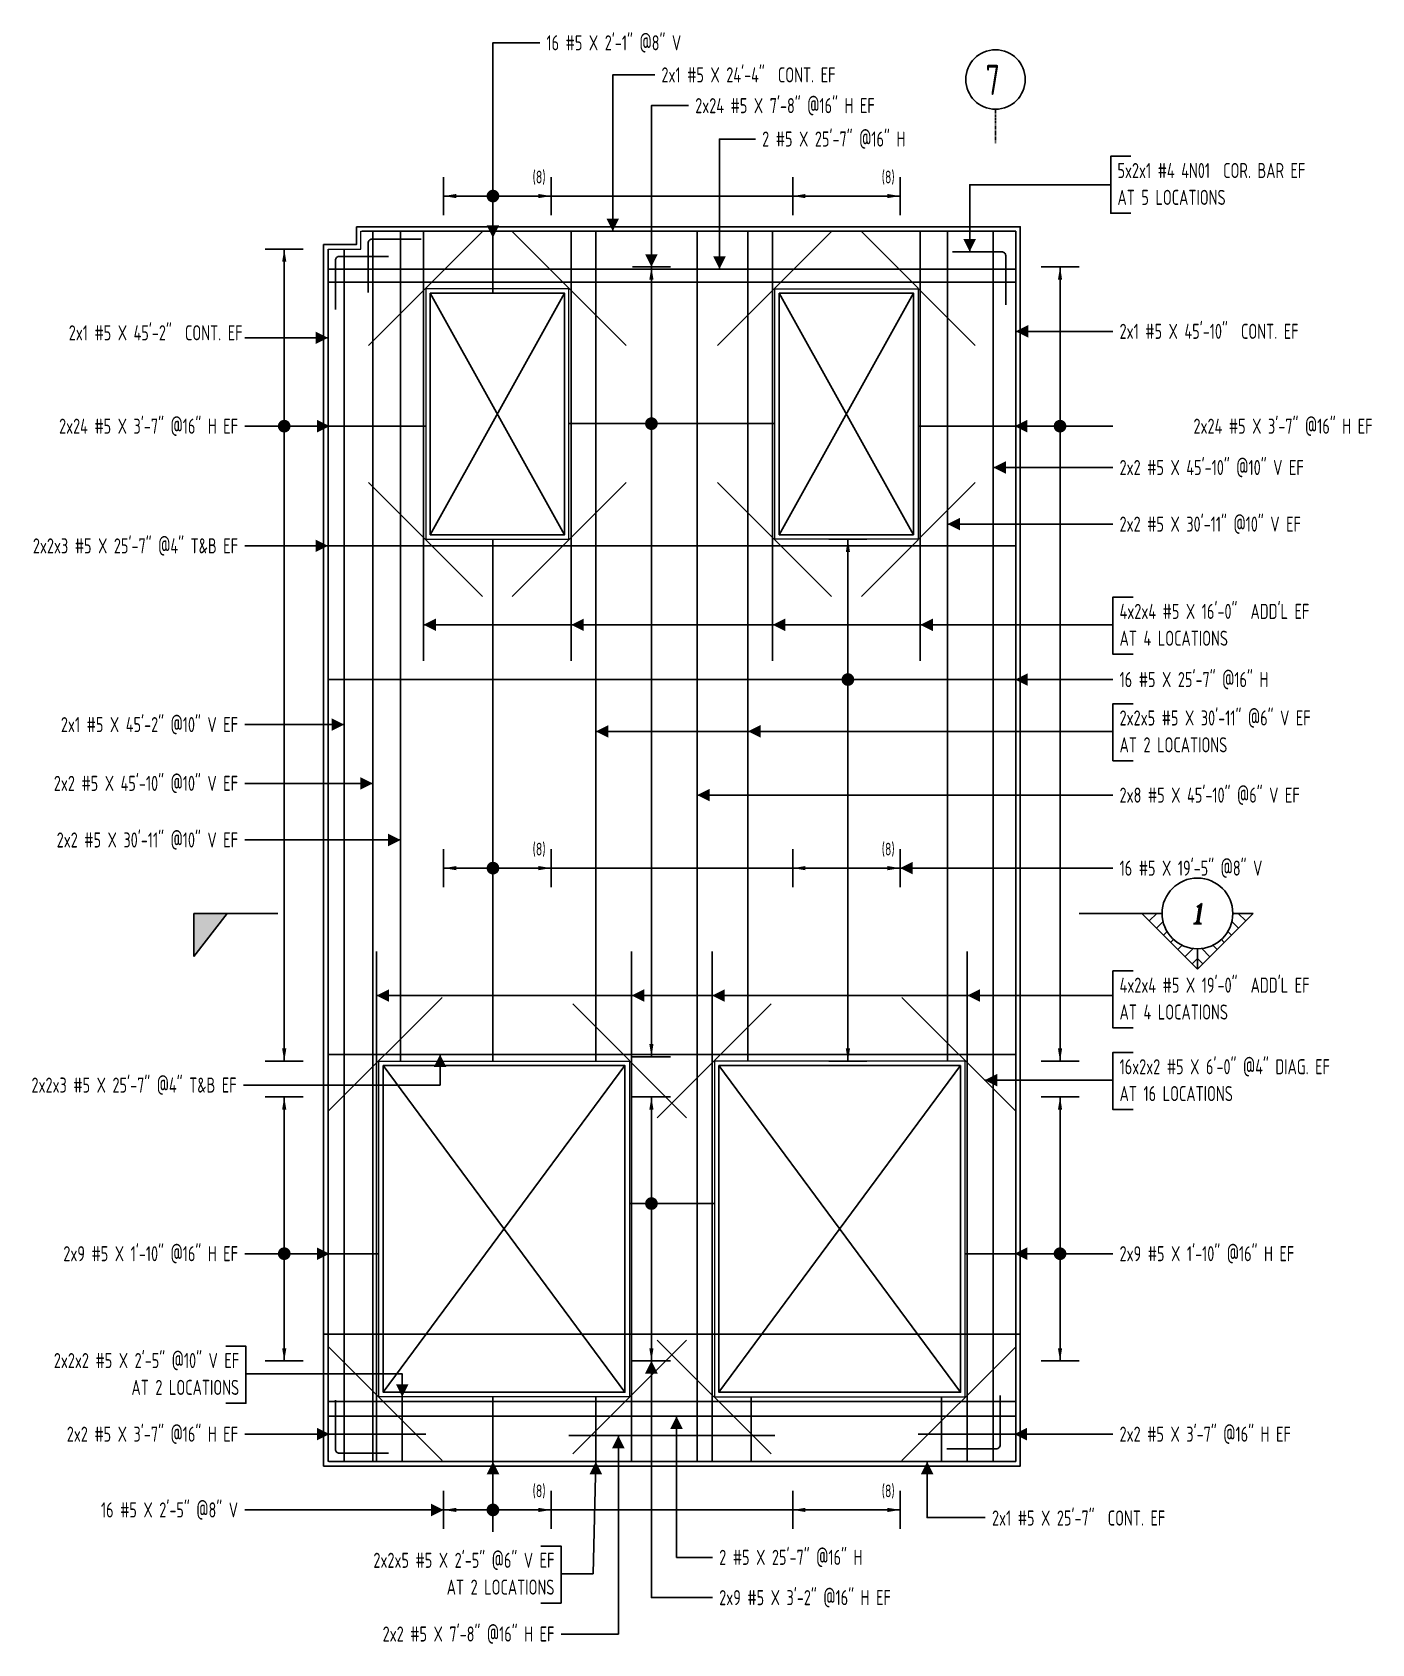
# Model space of a CAD drawing. Header units: inches. Extents: x -3675 to 38568, y -2433 to 4174.
# Drawn here: x 28712 to 29310, y 300 to 1020 of the extents above; entities that cross this region are included whole.
import ezdxf
from ezdxf.enums import TextEntityAlignment as Align

# ---------------------------------------------------------------- set-up
doc = ezdxf.new("R2010")
doc.units = ezdxf.units.IN
doc.header["$MEASUREMENT"] = 0
doc.linetypes.add('PHANTOM', pattern=[2.5, 1.25, -0.25, 0.25, -0.25, 0.25, -0.25])
doc.layers.get('0').update_dxf_attribs({"linetype": 'CONTINUOUS'})
for name, color, linetype in [('0-25', 7, 'CONTINUOUS'), ('0-25TEXT', 7, 'CONTINUOUS'), ('0-35', 3, 'CONTINUOUS'), ('0-35TEXT', 3, 'CONTINUOUS'), ('0-50', 10, 'CONTINUOUS'), ('3', 3, 'CONTINUOUS'), ('BAR-LBL', 2, 'CONTINUOUS'), ('GRID', 8, 'PHANTOM'), ('Hatch', 253, 'CONTINUOUS'), ('INTERMEDIATERANGELAY', 7, 'CONTINUOUS'), ('RANGELAY', 7, 'CONTINUOUS'), ('REBARS', 4, 'CONTINUOUS')]:
    doc.layers.add(name, color=color, linetype=linetype)
doc.layers.add('COVER', color=6, linetype='CONTINUOUS', lineweight=0, plot=False)
doc.styles.add('AR', font='ARCHQUIK.shx', dxfattribs={"width": 0.8})
doc.styles.add('ROMANT', font='romant')

# ---------------------------------------------------------------- blocks, each defined once
blk = doc.blocks.new('leadrblk')
blk.add_lwpolyline([(0, 0, 0, 1, 0), (1, 0, 1, 1, 0)], format="xyseb")
blk = doc.blocks.new('SECTARO')
at = {"linetype": 'Continuous'}
blk.add_line((33.32, 16.99), (20.13, 0), dxfattribs=at)
for p, q in [((33.32, 16.99), (33.32, 0)), ((33.32, 0), (0, 0))]:
    blk.add_line(p, q)
for points in [[(33.32, 0), (33.32, 16.99), (33.32, 0), (20.13, 0)], [(33.32, 16.99), (20.13, 0), (33.32, 0), (33.32, 16.99)]]:
    blk.add_solid(points, dxfattribs=at)
blk = doc.blocks.new('*X3')
at = {"color": 0, "linetype": 'Continuous'}
for p, q in [((-1.108, 0.2784), (-1.0748, 0.3117)), ((-1.081, 0.2171), (-1.0306, 0.2675)), ((-1.0127, 0.1969), (-0.9864, 0.2233)), ((-0.9601, 0.1612), (-0.9422, 0.1791)), ((-0.9204, 0.1125), (-0.898, 0.1349)), ((-0.895, 0.0495), (-0.8538, 0.0907)), ((-0.8561, 0), (-0.8096, 0.0465)), ((-0.7677, 0), (-0.7654, 0.0023))]:
    blk.add_line(p, q, dxfattribs=at)
blk = doc.blocks.new('*X2')
at = {"color": 0, "linetype": 'Continuous'}
for p, q in [((-1.108, 0.2784), (-1.0748, 0.3117)), ((-0.9601, 0.1612), (-0.9422, 0.1791)), ((-0.8561, 0), (-0.8096, 0.0465))]:
    blk.add_line(p, q, dxfattribs=at)
blk = doc.blocks.new('SECTNU')
at = {"linetype": 'Continuous'}
blk.add_line((-24.74, 0), (-32.81, 0), dxfattribs=at)
blk.add_line((0, 0), (-24.74, 0))
at = {"layer": '3'}
for p, q in [((-68.89, 0), (-46.81, 22.07)), ((-60.81, 0), (-68.89, 0))]:
    blk.add_line(p, q, dxfattribs=at)
at = {"layer": '3', "linetype": 'Continuous'}
blk.add_line((-46.81, 14), (-46.81, 22.07), dxfattribs=at)
at = {"layer": '3'}
for points in [[(-46.81, 22.07), (-24.74, 0), (-32.81, 0, 1)], [(-32.81, 0, 0.414214), (-46.81, 14)]]:
    blk.add_lwpolyline(points, format="xyb", dxfattribs=at)
for start, end in [(90, 180), (180, 0)]:
    blk.add_arc((-46.81, 0), 14, start, end, dxfattribs=at)
at = {"linetype": 'Continuous', "xscale": -64, "yscale": 64, "zscale": 64, "rotation": 359.9999999999999}
blk.add_blockref('*X3', (-117.73, 0), dxfattribs=at)
at = {"linetype": 'Continuous', "xscale": 64, "yscale": 64, "zscale": 64}
for name in ['*X3', '*X2']:
    blk.add_blockref(name, (24.1, 0), dxfattribs=at)
at = {"linetype": 'Continuous', "style": 'ROMANT', "oblique": 9, "width": 0.9}
blk.add_attdef('NO', text='', height=8, dxfattribs=at).set_placement((-46.81, 0), align=Align.MIDDLE)
blk = doc.blocks.new('rendmark')
at = {"color": 4}
blk.add_line((0, -3), (0, 3), dxfattribs=at)
blk = doc.blocks.new('rarrow')
at = {"color": 7}
blk.add_solid([(2, -0.33), (2, 0.33), (0, 0)], dxfattribs=at)
blk = doc.blocks.new('*U1843', base_point=(28895.41, 646.75))
at = {"layer": 'INTERMEDIATERANGELAY'}
blk.add_line((28943.42, 646.75), (29051.4, 646.75), dxfattribs=at)
at = {"layer": 'RANGELAY'}
for p, q in [((28895.41, 646.75), (28943.42, 646.75)), ((29051.4, 646.75), (29099.41, 646.75))]:
    blk.add_line(p, q, dxfattribs=at)
at = {"layer": 'RANGELAY', "xscale": 2.834645669291339, "yscale": 2.834645669291339}
for name, p in [('rendmark', (28895.41, 646.75)), ('rendmark', (29051.4, 646.75)), ('rarrow', (28895.41, 646.75)), ('rarrow', (29051.4, 646.75))]:
    blk.add_blockref(name, p, dxfattribs=at)
at = {"layer": 'RANGELAY', "xscale": 2.834645669291339, "yscale": 2.834645669291339, "rotation": 179.999996929531}
for name, p in [('rendmark', (28943.42, 646.75)), ('rendmark', (29099.41, 646.75)), ('rarrow', (28943.42, 646.75)), ('rarrow', (29099.41, 646.75))]:
    blk.add_blockref(name, p, dxfattribs=at)
blk = doc.blocks.new('VPMA5D002')
at = {"const_width": 1}
blk.add_lwpolyline([(-0.5, 0, 1), (0.5, 0, 1)], format="xyb", close=True, dxfattribs=at)
blk = doc.blocks.new('*U1842', base_point=(28895.41, 359.87))
at = {"layer": 'INTERMEDIATERANGELAY'}
blk.add_line((28943.42, 359.87), (29051.4, 359.87), dxfattribs=at)
at = {"layer": 'RANGELAY'}
for p, q in [((28895.41, 359.87), (28943.42, 359.87)), ((29051.4, 359.87), (29099.41, 359.87))]:
    blk.add_line(p, q, dxfattribs=at)
at = {"layer": 'RANGELAY', "xscale": 2.834645669291339, "yscale": 2.834645669291339}
for name, p in [('rendmark', (28895.41, 359.87)), ('rendmark', (29051.4, 359.87)), ('rarrow', (28895.41, 359.87)), ('rarrow', (29051.4, 359.87))]:
    blk.add_blockref(name, p, dxfattribs=at)
at = {"layer": 'RANGELAY', "xscale": 2.834645669291339, "yscale": 2.834645669291339, "rotation": 179.999996929531}
for name, p in [('rendmark', (28943.42, 359.87)), ('rendmark', (29099.41, 359.87)), ('rarrow', (28943.42, 359.87)), ('rarrow', (29099.41, 359.87))]:
    blk.add_blockref(name, p, dxfattribs=at)
blk = doc.blocks.new('VPMA5D072')
at = {"const_width": 1}
blk.add_lwpolyline([(-0.5, 0, 1), (0.5, 0, 1)], format="xyb", close=True, dxfattribs=at)
blk = doc.blocks.new('*U1841', base_point=(28895.41, 947.16))
at = {"layer": 'INTERMEDIATERANGELAY'}
blk.add_line((28943.42, 947.16), (29051.4, 947.16), dxfattribs=at)
at = {"layer": 'RANGELAY'}
for p, q in [((28895.41, 947.16), (28943.42, 947.16)), ((29051.4, 947.16), (29099.41, 947.16))]:
    blk.add_line(p, q, dxfattribs=at)
at = {"layer": 'RANGELAY', "xscale": 2.834645669291339, "yscale": 2.834645669291339}
for name, p in [('rendmark', (28895.41, 947.16)), ('rendmark', (29051.4, 947.16)), ('rarrow', (28895.41, 947.16)), ('rarrow', (29051.4, 947.16))]:
    blk.add_blockref(name, p, dxfattribs=at)
at = {"layer": 'RANGELAY', "xscale": 2.834645669291339, "yscale": 2.834645669291339, "rotation": 179.999996929531}
for name, p in [('rendmark', (28943.42, 947.16)), ('rendmark', (29099.41, 947.16)), ('rarrow', (28943.42, 947.16)), ('rarrow', (29099.41, 947.16))]:
    blk.add_blockref(name, p, dxfattribs=at)
blk = doc.blocks.new('VPMA5D0D2')
at = {"const_width": 1}
blk.add_lwpolyline([(-0.5, 0, 1), (0.5, 0, 1)], format="xyb", close=True, dxfattribs=at)
blk = doc.blocks.new('*U1550', base_point=(29108.1, 739.46))
at = {"layer": 'REBARS', "color": 0}
blk.add_lwpolyline([(29108.41, 739.46), (29108.41, 931.46)], dxfattribs=at)
blk = doc.blocks.new('*U1551', base_point=(29042.72, 739.46))
at = {"layer": 'REBARS', "color": 0}
blk.add_lwpolyline([(29042.4, 739.46), (29042.4, 931.46)], dxfattribs=at)
blk = doc.blocks.new('*U1552', base_point=(28952.11, 739.46))
at = {"layer": 'REBARS', "color": 0}
blk.add_lwpolyline([(28952.42, 739.46), (28952.42, 931.46)], dxfattribs=at)
blk = doc.blocks.new('*U1553', base_point=(28886.72, 739.46))
at = {"layer": 'REBARS', "color": 0}
blk.add_lwpolyline([(28886.41, 739.46), (28886.41, 931.46)], dxfattribs=at)
blk = doc.blocks.new('*U1554', base_point=(28990.61, 435.58))
at = {"layer": 'REBARS', "color": 0}
blk.add_lwpolyline([(28990.83, 435.8), (29041.75, 384.89)], dxfattribs=at)
blk = doc.blocks.new('*U1555', base_point=(28990.61, 535.35))
at = {"layer": 'REBARS', "color": 0}
blk.add_lwpolyline([(28990.83, 535.13), (29041.75, 586.04)], dxfattribs=at)
blk = doc.blocks.new('*U1556', base_point=(28843.56, 432.62))
at = {"layer": 'REBARS', "color": 0}
blk.add_lwpolyline([(28843.79, 432.85), (28894.7, 381.93)], dxfattribs=at)
blk = doc.blocks.new('*U1557', base_point=(29004.21, 435.58))
at = {"layer": 'REBARS', "color": 0}
blk.add_lwpolyline([(29003.99, 435.8), (28953.08, 384.89)], dxfattribs=at)
blk = doc.blocks.new('*U1558', base_point=(28843.56, 538.3))
at = {"layer": 'REBARS', "color": 0}
blk.add_lwpolyline([(28843.79, 538.08), (28894.7, 588.99)], dxfattribs=at)
blk = doc.blocks.new('*U1559', base_point=(29004.21, 535.35))
at = {"layer": 'REBARS', "color": 0}
blk.add_lwpolyline([(29003.99, 535.13), (28953.08, 586.04)], dxfattribs=at)
blk = doc.blocks.new('*U1560', base_point=(29017.61, 818.87))
at = {"layer": 'REBARS', "color": 0}
blk.add_lwpolyline([(29017.83, 819.09), (29068.74, 768.18)], dxfattribs=at)
blk = doc.blocks.new('*U1561', base_point=(29133.21, 818.87))
at = {"layer": 'REBARS', "color": 0}
blk.add_lwpolyline([(29132.99, 819.09), (29082.08, 768.18)], dxfattribs=at)
blk = doc.blocks.new('*U1562', base_point=(29017.61, 880.6))
at = {"layer": 'REBARS', "color": 0}
blk.add_lwpolyline([(29017.83, 880.38), (29068.74, 931.29)], dxfattribs=at)
blk = doc.blocks.new('*U1563', base_point=(29133.21, 880.6))
at = {"layer": 'REBARS', "color": 0}
blk.add_lwpolyline([(29132.99, 880.38), (29082.08, 931.29)], dxfattribs=at)
blk = doc.blocks.new('*U1564', base_point=(28861.61, 818.87))
at = {"layer": 'REBARS', "color": 0}
blk.add_lwpolyline([(28861.83, 819.09), (28912.75, 768.18)], dxfattribs=at)
blk = doc.blocks.new('*U1565', base_point=(28977.22, 818.87))
at = {"layer": 'REBARS', "color": 0}
blk.add_lwpolyline([(28976.99, 819.09), (28926.08, 768.18)], dxfattribs=at)
blk = doc.blocks.new('*U1566', base_point=(28861.61, 880.6))
at = {"layer": 'REBARS', "color": 0}
blk.add_lwpolyline([(28861.83, 880.38), (28912.75, 931.29)], dxfattribs=at)
blk = doc.blocks.new('*U1567', base_point=(28977.22, 880.6))
at = {"layer": 'REBARS', "color": 0}
blk.add_lwpolyline([(28976.99, 880.38), (28926.08, 931.29)], dxfattribs=at)
blk = doc.blocks.new('*U1568', base_point=(28846.79, 384.96))
at = {"layer": 'REBARS', "color": 0}
blk.add_lwpolyline([(28847.04, 408.96), (28847.04, 386.96, 0.414214), (28848.79, 385.21), (28870.79, 385.21)], format="xyb", dxfattribs=at)
blk = doc.blocks.new('*U1569', base_point=(29144.31, 386.96))
at = {"layer": 'REBARS', "color": 0}
blk.add_lwpolyline([(29144.06, 410.96), (29144.06, 388.96, -0.414214), (29142.31, 387.21), (29120.31, 387.21)], format="xyb", dxfattribs=at)
blk = doc.blocks.new('*U1570', base_point=(29151.35, 381.46))
at = {"layer": 'REBARS', "color": 0}
blk.add_lwpolyline([(29151.04, 381.46), (29151.04, 931.46)], dxfattribs=at)
blk = doc.blocks.new('*U1571', base_point=(28844.1, 381.46))
at = {"layer": 'REBARS', "color": 0}
blk.add_lwpolyline([(28843.79, 381.46), (28843.79, 923.46)], dxfattribs=at)
blk = doc.blocks.new('*U1572', base_point=(28917.76, 903.51))
at = {"layer": 'REBARS', "color": 0}
blk.add_lwpolyline([(28917.44, 903.51), (28917.44, 928.51)], dxfattribs=at)
blk = doc.blocks.new('*U1573', base_point=(28846.79, 920.46))
at = {"layer": 'REBARS', "color": 0}
blk.add_lwpolyline([(28847.04, 896.46), (28847.04, 918.46, -0.414214), (28848.79, 920.21), (28870.79, 920.21)], format="xyb", dxfattribs=at)
blk = doc.blocks.new('*U1574', base_point=(28843.785777, 730.729844))
at = {"layer": 'REBARS', "color": 0}
blk.add_lwpolyline([(28843.785777, 731.042344), (29150.785777, 731.042344)], dxfattribs=at)
blk = doc.blocks.new('*U1840', base_point=(29076.06, 793.75))
at = {"layer": 'RANGELAY'}
blk.add_line((29076.06, 793.75), (29076.06, 560.46), dxfattribs=at)
at = {"layer": 'RANGELAY', "xscale": 2.834645669291339, "yscale": 2.834645669291339}
for name, p, rotation in [('rendmark', (29076.06, 793.75), 269.9999999999999), ('rarrow', (29076.06, 793.75), 269.9999999999999), ('rarrow', (29076.06, 560.46), 89.999996929531), ('rendmark', (29076.06, 560.46), 89.999996929531)]:
    blk.add_blockref(name, p, dxfattribs=dict(at, rotation=rotation))
blk = doc.blocks.new('VPMA5D2D2')
at = {"const_width": 1}
blk.add_lwpolyline([(-0.5, 0, 1), (0.5, 0, 1)], format="xyb", close=True, dxfattribs=at)
blk = doc.blocks.new('*U1575', base_point=(28859.04, 931.15))
at = {"layer": 'REBARS', "color": 0}
blk.add_lwpolyline([(28859.04, 931.46), (29151.04, 931.46)], dxfattribs=at)
blk = doc.blocks.new('*U1576', base_point=(28843.47, 923.46))
at = {"layer": 'REBARS', "color": 0}
blk.add_lwpolyline([(28843.79, 923.46), (28843.79, 381.46)], dxfattribs=at)
blk = doc.blocks.new('*U1577', base_point=(28861.41, 928.11))
at = {"layer": 'REBARS', "color": 0}
blk.add_lwpolyline([(28861.66, 904.11), (28861.66, 926.11, -0.414214), (28863.41, 927.86), (28885.41, 927.86)], format="xyb", dxfattribs=at)
blk = doc.blocks.new('*U1578', base_point=(28850.67, 923.46))
at = {"layer": 'REBARS', "color": 0}
blk.add_lwpolyline([(28850.98, 923.46), (28850.98, 381.46)], dxfattribs=at)
blk = doc.blocks.new('*U1579', base_point=(29146.83, 922.53))
at = {"layer": 'REBARS', "color": 0}
blk.add_lwpolyline([(29146.58, 898.53), (29146.58, 920.53, 0.414214), (29144.83, 922.28), (29122.83, 922.28)], format="xyb", dxfattribs=at)
blk = doc.blocks.new('*U1580', base_point=(28917.76, 381.46))
at = {"layer": 'REBARS', "color": 0}
blk.add_lwpolyline([(28917.44, 381.46), (28917.44, 410.46)], dxfattribs=at)
blk = doc.blocks.new('*U1581', base_point=(28844.04, 914.24))
at = {"layer": 'REBARS', "color": 0}
blk.add_lwpolyline([(28844.04, 914.55), (29151.04, 914.55)], dxfattribs=at)
blk = doc.blocks.new('*U1839', base_point=(29170.85, 544.46))
at = {"layer": 'RANGELAY'}
blk.add_line((29170.85, 544.46), (29170.85, 426.46), dxfattribs=at)
at = {"layer": 'RANGELAY', "xscale": 2.834645669291339, "yscale": 2.834645669291339}
for name, p, rotation in [('rendmark', (29170.85, 544.46), 269.9999999999999), ('rarrow', (29170.85, 544.46), 269.9999999999999), ('rendmark', (29170.85, 426.46), 89.999996929531), ('rarrow', (29170.85, 426.46), 89.999996929531)]:
    blk.add_blockref(name, p, dxfattribs=dict(at, rotation=rotation))
blk = doc.blocks.new('VPMA5D3E2')
at = {"const_width": 1}
blk.add_lwpolyline([(-0.5, 0, 1), (0.5, 0, 1)], format="xyb", close=True, dxfattribs=at)
blk = doc.blocks.new('*U1582', base_point=(29150.61, 474.1))
at = {"layer": 'REBARS', "color": 0}
blk.add_lwpolyline([(29150.61, 474.41), (29128.61, 474.41)], dxfattribs=at)
blk = doc.blocks.new('*U1838', base_point=(29170.85, 915.46))
at = {"layer": 'RANGELAY'}
blk.add_line((29170.85, 915.46), (29170.85, 560.46), dxfattribs=at)
at = {"layer": 'RANGELAY', "xscale": 2.834645669291339, "yscale": 2.834645669291339}
for name, p, rotation in [('rendmark', (29170.85, 915.46), 269.9999999999999), ('rarrow', (29170.85, 915.46), 269.9999999999999), ('rarrow', (29170.85, 560.46), 89.999996929531), ('rendmark', (29170.85, 560.46), 89.999996929531)]:
    blk.add_blockref(name, p, dxfattribs=dict(at, rotation=rotation))
blk = doc.blocks.new('VPMA5D422')
at = {"const_width": 1}
blk.add_lwpolyline([(-0.5, 0, 1), (0.5, 0, 1)], format="xyb", close=True, dxfattribs=at)
blk = doc.blocks.new('*U1583', base_point=(29150.61, 843.99))
at = {"layer": 'REBARS', "color": 0}
blk.add_lwpolyline([(29150.61, 844.3), (29107.61, 844.3)], dxfattribs=at)
blk = doc.blocks.new('*U1837', base_point=(28824.17, 544.46))
at = {"layer": 'RANGELAY'}
blk.add_line((28824.17, 544.46), (28824.17, 426.46), dxfattribs=at)
at = {"layer": 'RANGELAY', "xscale": 2.834645669291339, "yscale": 2.834645669291339}
for name, p, rotation in [('rendmark', (28824.17, 544.46), 269.9999999999999), ('rarrow', (28824.17, 544.46), 269.9999999999999), ('rendmark', (28824.17, 426.46), 89.999996929531), ('rarrow', (28824.17, 426.46), 89.999996929531)]:
    blk.add_blockref(name, p, dxfattribs=dict(at, rotation=rotation))
blk = doc.blocks.new('VPMA5D462')
at = {"const_width": 1}
blk.add_lwpolyline([(-0.5, 0, 1), (0.5, 0, 1)], format="xyb", close=True, dxfattribs=at)
blk = doc.blocks.new('*U1584', base_point=(28844.41, 474.1))
at = {"layer": 'REBARS', "color": 0}
blk.add_lwpolyline([(28844.41, 474.41), (28866.41, 474.41)], dxfattribs=at)
blk = doc.blocks.new('*U1836', base_point=(28824.17, 923.46))
at = {"layer": 'RANGELAY'}
blk.add_line((28824.17, 923.46), (28824.17, 560.46), dxfattribs=at)
at = {"layer": 'RANGELAY', "xscale": 2.834645669291339, "yscale": 2.834645669291339}
for name, p, rotation in [('rendmark', (28824.17, 923.46), 269.9999999999999), ('rarrow', (28824.17, 923.46), 269.9999999999999), ('rarrow', (28824.17, 560.46), 89.999996929531), ('rendmark', (28824.17, 560.46), 89.999996929531)]:
    blk.add_blockref(name, p, dxfattribs=dict(at, rotation=rotation))
blk = doc.blocks.new('VPMA5D4A2')
at = {"const_width": 1}
blk.add_lwpolyline([(-0.5, 0, 1), (0.5, 0, 1)], format="xyb", close=True, dxfattribs=at)
blk = doc.blocks.new('*U1585', base_point=(28844.41, 843.99))
at = {"layer": 'REBARS', "color": 0}
blk.add_lwpolyline([(28844.41, 844.3), (28887.41, 844.3)], dxfattribs=at)
blk = doc.blocks.new('*U1586', base_point=(28876.51, 560.46))
at = {"layer": 'REBARS', "color": 0}
blk.add_lwpolyline([(28876.19, 560.46), (28876.19, 931.46)], dxfattribs=at)
blk = doc.blocks.new('*U1587', base_point=(28863.47, 931.46))
at = {"layer": 'REBARS', "color": 0}
blk.add_lwpolyline([(28863.79, 931.46), (28863.79, 381.46)], dxfattribs=at)
blk = doc.blocks.new('*U1835', base_point=(28988.25, 915.46))
at = {"layer": 'RANGELAY'}
blk.add_line((28988.25, 915.46), (28988.25, 562.46), dxfattribs=at)
at = {"layer": 'RANGELAY', "xscale": 2.834645669291339, "yscale": 2.834645669291339}
for name, p, rotation in [('rendmark', (28988.25, 915.46), 269.9999999999999), ('rarrow', (28988.25, 915.46), 269.9999999999999), ('rendmark', (28988.25, 562.46), 89.999996929531), ('rarrow', (28988.25, 562.46), 89.999996929531)]:
    blk.add_blockref(name, p, dxfattribs=dict(at, rotation=rotation))
blk = doc.blocks.new('VPMA5D522')
at = {"const_width": 1}
blk.add_lwpolyline([(-0.5, 0, 1), (0.5, 0, 1)], format="xyb", close=True, dxfattribs=at)
blk = doc.blocks.new('*U1588', base_point=(28951.4, 845.12))
at = {"layer": 'REBARS', "color": 0}
blk.add_lwpolyline([(28951.4, 845.43), (29043.4, 845.43)], dxfattribs=at)
blk = doc.blocks.new('*U1834', base_point=(28988.25, 544.46))
at = {"layer": 'RANGELAY'}
blk.add_line((28988.25, 544.46), (28988.25, 426.46), dxfattribs=at)
at = {"layer": 'RANGELAY', "xscale": 2.834645669291339, "yscale": 2.834645669291339}
for name, p, rotation in [('rendmark', (28988.25, 544.46), 269.9999999999999), ('rarrow', (28988.25, 544.46), 269.9999999999999), ('rendmark', (28988.25, 426.46), 89.999996929531), ('rarrow', (28988.25, 426.46), 89.999996929531)]:
    blk.add_blockref(name, p, dxfattribs=dict(at, rotation=rotation))
blk = doc.blocks.new('VPMA5D562')
at = {"const_width": 1}
blk.add_lwpolyline([(-0.5, 0, 1), (0.5, 0, 1)], format="xyb", close=True, dxfattribs=at)
blk = doc.blocks.new('*U1589', base_point=(28978.41, 496.51))
at = {"layer": 'REBARS', "color": 0}
blk.add_lwpolyline([(28978.41, 496.82), (29016.41, 496.82)], dxfattribs=at)
blk = doc.blocks.new('*U1590', base_point=(28844.04, 381.78))
at = {"layer": 'REBARS', "color": 0}
blk.add_lwpolyline([(28844.04, 381.46), (29151.04, 381.46)], dxfattribs=at)
blk = doc.blocks.new('*U1591', base_point=(29008.4, 931.46))
at = {"layer": 'REBARS', "color": 0}
blk.add_lwpolyline([(29008.71, 931.46), (29008.71, 381.46)], dxfattribs=at)
blk = doc.blocks.new('*U1592', base_point=(29031.1, 931.46))
at = {"layer": 'REBARS', "color": 0}
blk.add_lwpolyline([(29031.41, 931.46), (29031.41, 560.46)], dxfattribs=at)
blk = doc.blocks.new('*U1593', base_point=(28963.11, 931.46))
at = {"layer": 'REBARS', "color": 0}
blk.add_lwpolyline([(28963.42, 931.46), (28963.42, 560.46)], dxfattribs=at)
blk = doc.blocks.new('*U1594', base_point=(29151.26, 432.62))
at = {"layer": 'REBARS', "color": 0}
blk.add_lwpolyline([(29151.04, 432.84), (29100.12, 381.93)], dxfattribs=at)
blk = doc.blocks.new('*U1595', base_point=(29151.26, 538.3))
at = {"layer": 'REBARS', "color": 0}
blk.add_lwpolyline([(29151.04, 538.08), (29100.12, 588.99)], dxfattribs=at)
blk = doc.blocks.new('*U1596', base_point=(29129.1, 381.46))
at = {"layer": 'REBARS', "color": 0}
blk.add_lwpolyline([(29129.41, 381.46), (29129.41, 609.46)], dxfattribs=at)
blk = doc.blocks.new('*U1597', base_point=(29015.72, 381.46))
at = {"layer": 'REBARS', "color": 0}
blk.add_lwpolyline([(29015.41, 381.46), (29015.41, 609.46)], dxfattribs=at)
blk = doc.blocks.new('*U1598', base_point=(28979.1, 381.46))
at = {"layer": 'REBARS', "color": 0}
blk.add_lwpolyline([(28979.41, 381.46), (28979.41, 609.46)], dxfattribs=at)
blk = doc.blocks.new('*U1599', base_point=(28865.72, 381.46))
at = {"layer": 'REBARS', "color": 0}
blk.add_lwpolyline([(28865.41, 381.46), (28865.41, 609.46)], dxfattribs=at)
blk = doc.blocks.new('*U1600', base_point=(29117.59, 381.46))
at = {"layer": 'REBARS', "color": 0}
blk.add_lwpolyline([(29117.9, 381.46), (29117.9, 410.46)], dxfattribs=at)
blk = doc.blocks.new('*U1601', base_point=(28877.23, 381.46))
at = {"layer": 'REBARS', "color": 0}
blk.add_lwpolyline([(28876.92, 381.46), (28876.92, 410.46)], dxfattribs=at)
blk = doc.blocks.new('*U1602', base_point=(28843.79, 791.12))
at = {"layer": 'REBARS', "color": 0}
blk.add_lwpolyline([(28843.79, 790.8), (29150.79, 790.8)], dxfattribs=at)
blk = doc.blocks.new('*U1603', base_point=(28843.79, 908.35))
at = {"layer": 'REBARS', "color": 0}
blk.add_lwpolyline([(28843.79, 908.66), (29150.79, 908.66)], dxfattribs=at)
blk = doc.blocks.new('*U1604', base_point=(29032.54, 410.46))
at = {"layer": 'REBARS', "color": 0}
blk.add_lwpolyline([(29032.86, 410.46), (29032.86, 381.46)], dxfattribs=at)
blk = doc.blocks.new('*U1605', base_point=(28963.11, 410.46))
at = {"layer": 'REBARS', "color": 0}
blk.add_lwpolyline([(28963.42, 410.46), (28963.42, 381.46)], dxfattribs=at)
blk = doc.blocks.new('*U1606', base_point=(28843.79, 408.64))
at = {"layer": 'REBARS', "color": 0}
blk.add_lwpolyline([(28843.79, 408.33), (29150.79, 408.33)], dxfattribs=at)
blk = doc.blocks.new('*U1607', base_point=(28843.79, 563.1))
at = {"layer": 'REBARS', "color": 0}
blk.add_lwpolyline([(28843.79, 563.41), (29150.79, 563.41)], dxfattribs=at)
blk = doc.blocks.new('*U1608', base_point=(29120.26, 560.46))
at = {"layer": 'REBARS', "color": 0}
blk.add_lwpolyline([(29120.57, 560.46), (29120.57, 931.46)], dxfattribs=at)
blk = doc.blocks.new('*U1609', base_point=(29141.35, 931.46))
at = {"layer": 'REBARS', "color": 0}
blk.add_lwpolyline([(29141.04, 931.46), (29141.04, 381.46)], dxfattribs=at)
blk = doc.blocks.new('*U1610', base_point=(28917.76, 560.46))
at = {"layer": 'REBARS', "color": 0}
blk.add_lwpolyline([(28917.44, 560.46), (28917.44, 793.46)], dxfattribs=at)
blk = doc.blocks.new('*U1611', base_point=(29150.41, 393.43))
at = {"layer": 'REBARS', "color": 0}
blk.add_lwpolyline([(29150.41, 393.75), (29107.41, 393.75)], dxfattribs=at)
blk = doc.blocks.new('*U1612', base_point=(28844.04, 401.41))
at = {"layer": 'REBARS', "color": 0}
blk.add_lwpolyline([(28844.04, 401.72), (29151.04, 401.72)], dxfattribs=at)
blk = doc.blocks.new('*U1613', base_point=(28844.41, 393.43))
at = {"layer": 'REBARS', "color": 0}
blk.add_lwpolyline([(28844.41, 393.75), (28887.41, 393.75)], dxfattribs=at)
blk = doc.blocks.new('*U1614', base_point=(28951.4, 392.77))
at = {"layer": 'REBARS', "color": 0}
blk.add_lwpolyline([(28951.4, 393.08), (29043.4, 393.08)], dxfattribs=at)

msp = doc.modelspace()

# ---------------------------------------------------------------- linework, layer by layer
at = {"layer": '0-25'}
for p, q in [((28889.41078, 903.71257), (28949.41774, 795.75274)), ((28889.41078, 795.75274), (28949.41774, 903.71257)), ((29105.41078, 903.71257), (29045.40381, 795.75274)), ((29105.41078, 795.75274), (29045.40381, 903.71257)), ((28868.41078, 412.46257), (28976.41078, 558.46302)), ((28976.41078, 412.46257), (28868.41078, 558.46302)), ((29126.41078, 412.46257), (29018.41078, 558.46302)), ((29018.41078, 412.46257), (29126.41078, 558.46302))]:
    msp.add_line(p, q, dxfattribs=at)
at = {"layer": '0-25TEXT'}
for points in [[(28917.44287, 925.48923), (28917.44287, 1015.66459), (28938.35313, 1015.66459)], [(28970.99469, 931.46257), (28970.99469, 1001.32813), (28989.72462, 1001.32813)], [(28988.25398, 915.46257), (28988.25398, 987.57485), (29004.83615, 987.57485)], [(29018.67142, 914.55231), (29018.67142, 972.65014), (29034.74679, 972.65014)], [(29202.51106, 964.94475), (29193.512, 964.94475), (29193.512, 939.44743), (29202.51106, 939.44743)], [(29130.47282, 922.27615), (29130.47282, 952.19609), (29193.512, 952.19609)], [(29151.03578, 886.69261), (29194.45692, 886.69261)], [(28843.78575, 883.7889), (28806.53025, 883.7889)], [(28844.41078, 844.30183), (28806.53025, 844.30183)], [(29150.61218, 844.30183), (29194.45558, 844.30183)], [(29141.03576, 825.82404), (29194.45692, 825.82404)], [(29120.57485, 800.51979), (29194.45692, 800.51979)], [(28843.78575, 790.80502), (28806.53025, 790.80502)], [(29203.45598, 767.88575), (29194.45692, 767.88575), (29194.45692, 742.38843), (29203.45598, 742.38843)], [(28886.41072, 755.51205), (29194.45692, 755.51205)], [(29150.76086, 731.04234), (29194.45692, 731.04234)], [(29203.45598, 720.25167), (29194.45692, 720.25167), (29194.45692, 694.75435), (29203.45598, 694.75435)], [(28850.98252, 710.90635), (28806.53025, 710.90635)], [(28963.41775, 707.87798), (29194.45692, 707.87797)], [(28863.78578, 684.64276), (28806.53025, 684.64276)], [(29008.71404, 679.37901), (29194.45692, 679.37901)], [(28876.19293, 659.33851), (28806.53025, 659.33851)], [(29099.41078, 646.75085), (29194.45692, 646.75085)], [(29203.45598, 600.81213), (29194.45692, 600.81213), (29194.45692, 575.3148), (29203.45598, 575.3148)], [(28865.41078, 589.80459), (29194.45692, 589.80459)], [(28893.8237, 563.41075), (28893.8237, 549.77472), (28805.90063, 549.77472)], [(29203.45598, 564.35132), (29194.45692, 564.35132), (29194.45692, 538.854), (29203.45598, 538.854)], [(29137.13881, 551.97762), (29194.45692, 551.97762)], [(28844.41078, 474.40967), (28806.53025, 474.40967)], [(29150.61218, 474.40967), (29194.45558, 474.40967)], [(28798.032, 433.02146), (28807.03105, 433.02146), (28807.03105, 407.52414), (28798.032, 407.52414)], [(28988.25397, 426.46261), (28988.25397, 320.67754), (29015.55208, 320.67754)], [(28876.91841, 410.46261), (28876.91841, 420.6478), (28807.03105, 420.64776)], [(28999.47671, 401.71931), (28999.47671, 338.67844), (29015.55208, 338.67844)], [(28844.41078, 393.74508), (28806.53026, 393.74508)], [(28973.47876, 393.08447), (28973.47876, 304.40818), (28947.90732, 304.40818)], [(29150.41077, 393.74508), (29194.45558, 393.74508)], [(28917.44285, 381.46261), (28917.44285, 350.03198)], [(28963.41775, 381.46249), (28962.18681, 331.36585), (28947.90732, 331.36585)], [(29111.45257, 381.46257), (29111.45257, 356.48401), (29137.45346, 356.48401)], [(28895.41078, 359.87457), (28806.53026, 359.87457)], [(28938.90827, 343.73955), (28947.90732, 343.73955), (28947.90732, 318.24223), (28938.90827, 318.24223)]]:
    msp.add_lwpolyline(points, dxfattribs=at)
at = {"layer": '0-35'}
for points in [[(28856.41078, 933.46257), (29153.03578, 933.46257), (29153.03578, 379.46257), (28841.78578, 379.46257), (28841.78578, 925.46257), (28856.41078, 925.46257)], [(28889.41078, 795.75274), (28949.41774, 795.75274), (28949.41774, 903.71257), (28889.41078, 903.71257)], [(29105.41078, 795.75274), (29045.40381, 795.75274), (29045.40381, 903.71257), (29105.41078, 903.71257)], [(28868.41078, 558.46302), (28976.41078, 558.46302), (28976.41078, 412.46257), (28868.41078, 412.46257)], [(29126.41078, 558.46302), (29018.41078, 558.46302), (29018.41078, 412.46257), (29126.41078, 412.46257)]]:
    msp.add_lwpolyline(points, close=True, dxfattribs=at)
at = {"layer": '0-50'}
msp.add_circle((29142.00904, 999.26496), 13.29386, dxfattribs=at)
at = {"layer": 'COVER'}
for points in [[(28858.41078, 931.46257), (29151.03578, 931.46257), (29151.03578, 381.46257), (28843.78578, 381.46257), (28843.78578, 923.46257), (28858.41078, 923.46257)], [(28887.41078, 793.75274), (28951.41774, 793.75274), (28951.41774, 905.71257), (28887.41078, 905.71257)], [(29107.41078, 793.75274), (29043.40381, 793.75274), (29043.40381, 905.71257), (29107.41078, 905.71257)], [(28866.41078, 560.46302), (28978.41078, 560.46302), (28978.41078, 410.46257), (28866.41078, 410.46257)], [(29128.41078, 560.46302), (29016.41078, 560.46302), (29016.41078, 410.46257), (29128.41078, 410.46257)]]:
    msp.add_lwpolyline(points, close=True, dxfattribs=at)
at = {"layer": 'GRID', "lineweight": -3}
msp.add_lwpolyline([(29142.00904, 985.9711), (29142.00904, 970.77403)], dxfattribs=at)
at = {"layer": 'Hatch'}
msp.add_line((29153.03578, 438.46257), (28841.78578, 438.46257), dxfattribs=at)

# ---------------------------------------------------------------- block references
ref = msp.add_blockref('SECTNU', (29179.39311, 626.49813), dxfattribs=dict(xscale=1.129181470141702, yscale=1.129181470141702, zscale=1.129181470141702, rotation=180))
ref.add_attrib('NO', '1', dxfattribs={"linetype": 'Continuous', "height": 9.03345, "style": 'ROMANT', "oblique": 9, "width": 0.9}).set_placement((29232.25314, 626.49812), align=Align.MIDDLE)
at = {"xscale": 1.129181470141702, "yscale": 1.129181470141702, "zscale": 1.129181470141702, "rotation": 180}
msp.add_blockref('SECTARO', (28821.38729, 626.49813), dxfattribs=at)
at = {"layer": '0-25TEXT'}
for name, p, xscale, yscale in [('VPMA5D0D2', (28917.44286, 947.15871), 2.834645669291338, 2.834645669291338), ('leadrblk', (28843.78575, 883.7889), -5.623937007874017, 2.250708661417324), ('leadrblk', (29151.03578, 886.69261), 5.623937007874017, 2.250708661417324), ('leadrblk', (28844.41078, 844.30183), -5.623937007874017, 2.250708661417324), ('leadrblk', (29150.61218, 844.30183), 5.623937007874017, 2.250708661417324), ('leadrblk', (29141.03577, 825.82404), 5.623937007874017, 2.250708661417324), ('leadrblk', (29120.57485, 800.51978), 5.623937007874017, 2.250708661417324), ('leadrblk', (28843.78575, 790.80502), -5.623937007874017, 2.250708661417324), ('leadrblk', (28886.41072, 755.51205), 5.623937007874017, 2.250708661417324), ('leadrblk', (28952.41781, 755.51208), 5.623937007874017, 2.250708661417324), ('leadrblk', (29042.40375, 755.512), 5.623937007874017, 2.250708661417324), ('leadrblk', (29108.41084, 755.51213), 5.623937007874017, 2.250708661417324), ('leadrblk', (29150.76086, 731.04234), 5.623937007874017, 2.250708661417324), ('leadrblk', (28850.98252, 710.90635), -5.623937007874017, 2.250708661417324), ('leadrblk', (28963.41775, 707.87798), 5.623937007874017, 2.250708661417324), ('leadrblk', (29031.41002, 707.87799), 5.623937007874017, 2.250708661417324), ('leadrblk', (28863.78578, 684.64276), -5.623937007874017, 2.250708661417324), ('leadrblk', (29008.71404, 679.37901), 5.623937007874017, 2.250708661417324), ('leadrblk', (28876.19293, 659.33851), -5.623937007874017, 2.250708661417324), ('VPMA5D002', (28917.44286, 646.75085), 2.834645669291338, 2.834645669291338), ('leadrblk', (29099.41078, 646.75085), 5.623937007874017, 2.250708661417324), ('leadrblk', (28865.41078, 589.80459), 5.623937007874017, 2.250708661417324), ('leadrblk', (28979.41077, 589.80463), 5.623937007874017, 2.250708661417324), ('leadrblk', (29015.41078, 589.80454), 5.623937007874017, 2.250708661417324), ('leadrblk', (29129.41077, 589.80468), 5.623937007874017, 2.250708661417324), ('leadrblk', (29137.13881, 551.97762), 5.623937007874017, 2.250708661417324), ('leadrblk', (28844.41078, 474.40967), -5.623937007874017, 2.250708661417324), ('leadrblk', (29150.61218, 474.40967), 5.623937007874017, 2.250708661417324), ('leadrblk', (28844.41078, 393.74508), -5.623937007874017, 2.250708661417324), ('leadrblk', (29150.41077, 393.74508), 5.623937007874017, 2.250708661417324), ('VPMA5D072', (28917.44286, 359.87457), 2.834645669291338, 2.834645669291338)]:
    msp.add_blockref(name, p, dxfattribs=dict(at, xscale=xscale, yscale=yscale))
for name, p, xscale, yscale, rotation in [('leadrblk', (28917.44287, 928.46215), 5.623937007874017, 2.250708661417324, 90.00000153523449), ('leadrblk', (28970.99469, 931.46257), 5.623937007874017, 2.250708661417324, 90.00000153523449), ('leadrblk', (29130.47282, 922.27615), 5.623937007874017, 2.250708661417324, 90.00000153523449), ('leadrblk', (28988.25398, 915.46257), 5.623937007874017, 2.250708661417324, 90.00000153523449), ('leadrblk', (29018.67142, 914.55231), 5.623937007874017, 2.250708661417324, 90.00000153523449), ('VPMA5D4A2', (28824.17494, 844.30183), 2.834645669291338, 2.834645669291338, 269.9999999999999), ('VPMA5D522', (28988.25398, 845.43269), 2.834645669291338, 2.834645669291338, 269.9999999999999), ('VPMA5D422', (29170.84802, 844.30183), 2.834645669291338, 2.834645669291338, 90.00000000000007), ('VPMA5D2D2', (29076.0582, 731.04235), 2.834645669291338, 2.834645669291338, 269.9999999999999), ('leadrblk', (28893.8237, 563.41075), 5.623937007874017, 2.250708661417324, 270.0000046057035), ('VPMA5D562', (28988.25398, 496.81983), 2.834645669291338, 2.834645669291338, 269.9999999999999), ('VPMA5D462', (28824.17494, 474.40967), 2.834645669291338, 2.834645669291338, 269.9999999999999), ('VPMA5D3E2', (29170.84802, 474.40967), 2.834645669291338, 2.834645669291338, 90.00000000000007), ('leadrblk', (28988.25397, 426.46261), -5.623937007874017, 2.250708661417324, 89.9999984647655), ('leadrblk', (28876.91841, 410.46261), 5.623937007874017, 2.250708661417324, 90.00000153523449), ('leadrblk', (28999.47671, 401.71931), 5.623937007874017, 2.250708661417324, 270.0000046057035), ('leadrblk', (28973.47876, 393.08447), 5.623937007874017, 2.250708661417324, 270.0000046057035), ('leadrblk', (28917.44285, 381.46261), -5.623937007874017, 2.250708661417324, 89.9999984647655), ('leadrblk', (28963.41775, 381.46249), -5.623937007874017, 2.250708661417324, 89.9999984647655), ('leadrblk', (29111.45257, 381.46257), -5.623937007874017, 2.250708661417324, 89.9999984647655), ('leadrblk', (28895.41078, 359.87457), 5.623937007874017, 2.250708661417324, 180.000003070469)]:
    msp.add_blockref(name, p, dxfattribs=dict(at, xscale=xscale, yscale=yscale, rotation=rotation))
at = {"layer": 'RANGELAY'}
for name, p in [('*U1841', (28895.41078, 947.15871)), ('*U1836', (28824.17494, 923.46257)), ('*U1835', (28988.25398, 915.46257)), ('*U1838', (29170.84802, 915.46257)), ('*U1840', (29076.0582, 793.75274)), ('*U1843', (28895.41078, 646.75085)), ('*U1837', (28824.17494, 544.46302)), ('*U1834', (28988.25398, 544.46302)), ('*U1839', (29170.84802, 544.46302)), ('*U1842', (28895.41078, 359.87457))]:
    msp.add_blockref(name, p, dxfattribs=at)
at = {"layer": 'REBARS', "color": 4}
for name, p in [('*U1575', (28859.03578, 931.15007)), ('*U1566', (28861.61265, 880.599)), ('*U1587', (28863.47328, 931.46257)), ('*U1586', (28876.50535, 560.46302)), ('*U1553', (28886.72321, 739.46257)), ('*U1567', (28977.21587, 880.599)), ('*U1552', (28952.10531, 739.46257)), ('*U1593', (28963.10524, 931.46257)), ('*U1591', (29008.40153, 931.46257)), ('*U1562', (29017.60569, 880.599)), ('*U1592', (29031.09752, 931.46257)), ('*U1551', (29042.71625, 739.46257)), ('*U1563', (29133.2089, 880.599)), ('*U1550', (29108.09834, 739.46257)), ('*U1608', (29120.26244, 560.46302)), ('*U1609', (29141.34827, 931.46257)), ('*U1570', (29151.3481, 381.46257)), ('*U1571', (28844.0981, 381.46257)), ('*U1576', (28843.47328, 923.46257)), ('*U1578', (28850.67004, 923.46257)), ('*U1577', (28861.41078, 928.11327)), ('*U1572', (28917.75536, 903.50872)), ('*U1579', (29146.82733, 922.52614)), ('*U1573', (28846.78578, 920.46257)), ('*U1603', (28843.78577, 908.34778)), ('*U1581', (28844.03578, 914.23978)), ('*U1585', (28844.41078, 843.98933)), ('*U1588', (28951.40381, 845.12019)), ('*U1583', (29150.61218, 843.98933)), ('*U1564', (28861.61265, 818.86631)), ('*U1565', (28977.21587, 818.86631)), ('*U1560', (29017.60569, 818.86631)), ('*U1561', (29133.2089, 818.86631)), ('*U1610', (28917.75536, 560.46302)), ('*U1602', (28843.78577, 791.11752)), ('*U1574', (28843.78578, 730.72984)), ('*U1599', (28865.72321, 381.46257)), ('*U1598', (28979.09834, 381.46257)), ('*U1597', (29015.72321, 381.46257)), ('*U1596', (29129.09834, 381.46257)), ('*U1558', (28843.56468, 538.30148)), ('*U1559', (29004.2089, 535.34946)), ('*U1555', (28990.61265, 535.34946)), ('*U1595', (29151.25675, 538.30161)), ('*U1607', (28843.78578, 563.09825)), ('*U1589', (28978.41078, 496.50733)), ('*U1584', (28844.41078, 474.09717)), ('*U1582', (29150.61218, 474.09717)), ('*U1556', (28843.56465, 432.62414)), ('*U1557', (29004.2089, 435.57613)), ('*U1554', (28990.61265, 435.57613)), ('*U1594', (29151.25675, 432.62398)), ('*U1569', (29144.30748, 386.95898)), ('*U1606', (28843.78578, 408.64366)), ('*U1568', (28846.78578, 384.95898)), ('*U1601', (28877.2309, 381.46257)), ('*U1580', (28917.75536, 381.46257)), ('*U1605', (28963.10524, 410.46257)), ('*U1604', (29032.54312, 410.46257)), ('*U1600', (29117.59065, 381.46257)), ('*U1612', (28844.03578, 401.40681)), ('*U1613', (28844.41078, 393.43258)), ('*U1614', (28951.40381, 392.77197)), ('*U1611', (29150.41077, 393.43258)), ('*U1590', (28844.03578, 381.77507))]:
    msp.add_blockref(name, p, dxfattribs=at)

# ---------------------------------------------------------------- texts
at = {"layer": '0-25TEXT', "style": 'AR', "width": 0.8}
for p in [(28943.41775, 952.82801), (29099.41078, 952.82801), (28943.41775, 652.42014), (29099.41078, 652.42014), (28943.41775, 365.54386), (29099.41078, 365.54386)]:
    msp.add_text(' (8) ', height=5.669291, dxfattribs=at).set_placement(p, align=Align.RIGHT)
at = {"layer": '0-35TEXT', "style": 'AR', "width": 0.8}
for s, p in [('AT 5 LOCATIONS', (29196.51169, 943.19704)), ('AT 4 LOCATIONS', (29197.45661, 746.13804)), ('AT 2 LOCATIONS', (29197.45661, 698.50396)), ('AT 4 LOCATIONS', (29197.45661, 579.06441)), ('AT 16 LOCATIONS', (29197.45661, 542.60361))]:
    msp.add_text(s, height=6.7498312, dxfattribs=at).set_placement(p)
for p in [(28804.03137, 411.27375), (28944.90764, 321.99183)]:
    msp.add_text('AT 2 LOCATIONS', height=6.7498312, dxfattribs=at).set_placement(p, align=Align.RIGHT)
at = {"layer": '0-50', "style": 'AR', "width": 0.8}
msp.add_text('7', height=13.5, dxfattribs=at).set_placement((29137.55766, 992.34587))
at = {"layer": 'BAR-LBL', "style": 'AR', "width": 0.8}
for s, p in [('16 #5 X 2\'-1" @8" V', (28941.35281, 1012.28995)), ('2x1 #5 X 24\'-4"  CONT. EF', (28992.7243, 997.95348)), ('2x24 #5 X 7\'-8" @16" H EF', (29007.83584, 984.2002)), ('2 #5 X 25\'-7" @16" H', (29037.74647, 969.27549)), ('5x2x1 #4 4N01  COR. BAR EF', (29196.51169, 955.19578)), ('2x1 #5 X 45\'-10"  CONT. EF', (29197.45661, 883.31797)), ('2x2 #5 X 45\'-10" @10" V EF', (29197.45661, 822.44939)), ('2x2 #5 X 30\'-11" @10" V EF', (29197.45661, 797.14514)), ('4x2x4 #5 X 16\'-0"  ADD\'L EF', (29197.45661, 758.13678)), ('16 #5 X 25\'-7" @16" H', (29197.45661, 727.6677)), ('2x2x5 #5 X 30\'-11" @6" V EF', (29197.45661, 710.5027)), ('2x8 #5 X 45\'-10" @6" V EF', (29197.45661, 676.00437)), ('16 #5 X 19\'-5" @8" V', (29197.45661, 643.37621)), ('4x2x4 #5 X 19\'-0"  ADD\'L EF', (29197.45661, 591.06315)), ('16x2x2 #5 X 6\'-0" @4" DIAG. EF', (29197.45661, 554.60235)), ('2x9 #5 X 1\'-10" @16" H EF', (29197.45527, 471.03503)), ('2x2 #5 X 3\'-7" @16" H EF', (29197.45527, 390.37044)), ('2x1 #5 X 25\'-7"  CONT. EF', (29140.45314, 352.87663)), ('2 #5 X 25\'-7" @16" H', (29018.55176, 335.30379)), ('2x9 #5 X 3\'-2" @16" H EF', (29018.55176, 317.30289))]:
    msp.add_text(s, height=6.7492913, dxfattribs=at).set_placement(p)
for s, p in [('2x1 #5 X 45\'-2"  CONT. EF', (28805.53036, 882.66402)), ('2x24 #5 X 3\'-7" @16" H EF', (28803.53057, 840.92718)), ('2x24 #5 X 3\'-7" @16" H EF', (29310.47099, 840.92718)), ('2x2x3 #5 X 25\'-7" @4" T&B EF', (28803.53057, 787.43038)), ('2x1 #5 X 45\'-2" @10" V EF', (28803.53057, 707.5317)), ('2x2 #5 X 45\'-10" @10" V EF', (28803.53057, 681.26812)), ('2x2 #5 X 30\'-11" @10" V EF', (28803.53057, 655.96387)), ('2x2x3 #5 X 25\'-7" @4" T&B EF', (28802.90094, 546.40007)), ('2x9 #5 X 1\'-10" @16" H EF', (28803.53057, 471.03503)), ('2x2x2 #5 X 2\'-5" @10" V EF', (28804.03137, 423.27249)), ('2x2 #5 X 3\'-7" @16" H EF', (28803.53057, 390.37044)), ('16 #5 X 2\'-5" @8" V', (28803.53057, 356.49992)), ('2x2x5 #5 X 2\'-5" @6" V EF', (28944.90764, 333.99057)), ('2x2 #5 X 7\'-8" @16" H EF', (28944.90764, 301.03353))]:
    msp.add_text(s, height=6.7492913, dxfattribs=at).set_placement(p, align=Align.RIGHT)

doc.saveas('drawing.dxf')
